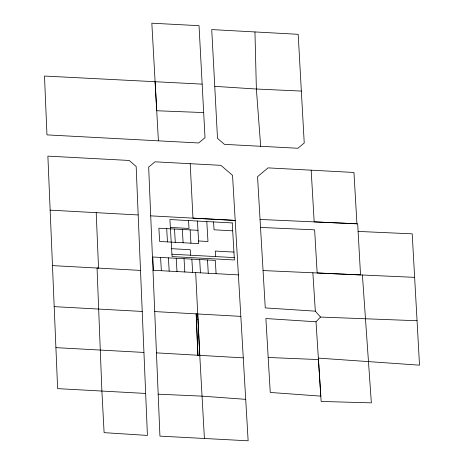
<?xml version="1.0" encoding="UTF-8"?>
<svg xmlns="http://www.w3.org/2000/svg" width="464" height="464" viewBox="0 0 464 464"><rect width="100%" height="100%" fill="white"/><g stroke="black" fill="none" stroke-linecap="round" stroke-linejoin="round"><path stroke-width="0.7" d="M362.413 275.001L371.357 402.851L321.152 401.447L316.013 321.778L320.525 317.063L417.055 320.734L419.508 365.168L318.356 358.115M203.684 112.578L202.153 84.123L44.492 76.044L46.968 134.885L198.656 142.976L205.001 137.704L203.684 112.578L156.733 110.751L155.092 81.716M268.198 357.483L318.472 359.571L320.81 396.14L270.251 392.451L265.884 318.536L316.013 321.778M301.339 91.072L256.372 89.024L214.757 86.35L211.729 29.58L298.184 34.307L304.233 142.999L297.917 148.265L224.448 144.362L217.5 138.359L214.757 86.35M311.17 170.178L314.174 221.873L356.932 223.787L353.962 172.469L268.041 167.875L257.549 176.674L260.049 219.455L357.68 223.828L360.528 274.926L317.156 272.96L314.633 229.831L260.524 227.441M358.109 231.42L412.206 233.844L417.055 320.734M263.071 270.558L414.625 277.35M158.172 394.18L201.805 396.128L245.711 399.342L248.136 440.8L159.941 436.131L148.666 167.092L155.011 161.82L220.916 165.341L232.539 175.346L245.711 399.342M150.713 215.859L235.202 220.417L192.972 218.132L190.199 163.711M50.147 210.146L138.179 214.954L147.419 435.429L104.104 432.651L101.894 391.042L97.051 268.035L140.517 270.413M170.358 227.441L189.016 228.45L188.552 220.557M232.69 230.817L214.037 229.808L213.573 221.914M197.966 230.312L158.874 228.195L159.651 241.483L198.743 243.6L197.426 221.038M198.592 240.973L207.971 241.477L206.805 221.548M171.605 248.698L190.257 249.713L190.582 255.217M233.937 252.08L215.279 251.065L215.603 256.575M171.924 254.208L234.256 257.59M152.981 270.257L238.392 274.891M138.179 214.954L136.167 166.501L129.23 160.463L47.879 156.124L52.478 265.611L98.536 268.117L96.205 212.651M52.478 265.611L54.184 306.64L142.222 311.448M55.906 347.64L143.944 352.443M145.667 393.443L57.629 388.635L54.184 306.64M154.732 311.57L240.833 316.373M156.449 352.86L243.269 357.86M197.902 355.233L196.191 313.879L197.902 355.233L199.769 355.343L204.404 438.474M320.525 317.063L315.329 311.164L265.263 307.905L260.049 219.455M196.411 319.516L198.006 319.621L199.769 355.343L195.686 272.577M260.681 146.288L256.372 89.024L254.956 31.941M312.858 272.786L315.329 311.164M216.091 273.679L215.313 260.391L152.76 257.004L153.543 270.292M207.495 259.968L208.272 273.255M199.677 259.544L200.454 272.832M190.147 229.889L190.924 243.177M191.858 259.121L192.635 272.409M182.329 229.465L183.106 242.753M184.04 258.697L184.817 271.985M174.51 229.042L175.288 242.33M176.221 258.274L176.999 271.562M166.692 228.619L167.469 241.906M168.403 257.851L169.18 271.138M160.585 257.427L161.362 270.715M158.404 140.83L151.832 23.2L199.033 25.682L202.153 84.123M197.745 313.966L198.006 319.621M232.232 222.929L169.899 219.547L172.063 256.592L234.401 259.973L232.232 222.929"/></g></svg>
